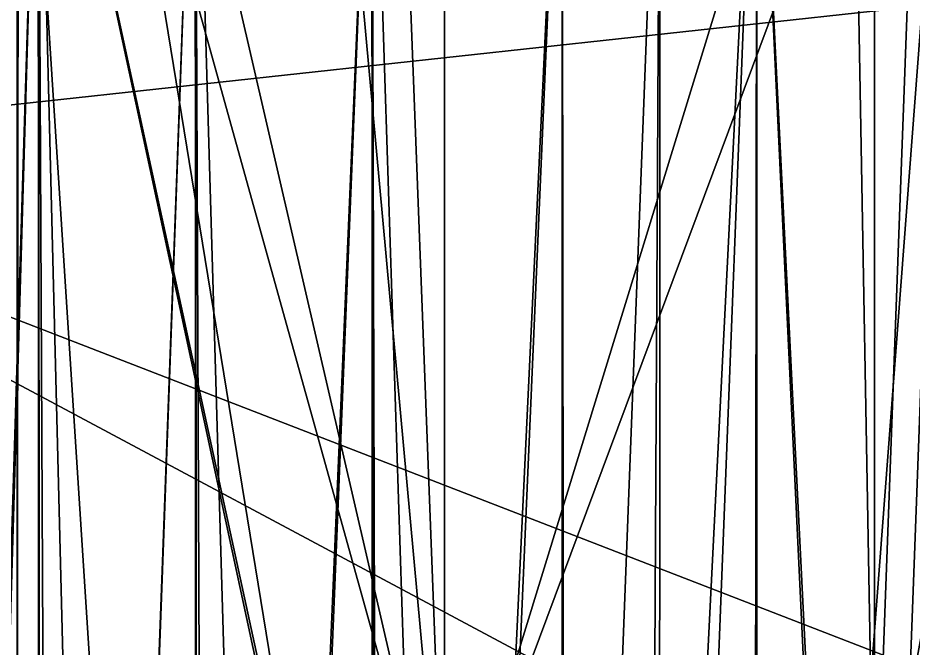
# Model space of a CAD drawing. Header units: metres. Extents: x -0.073 to 0.073, y -0.252 to 0.252.
# Drawn here: x -0.04903 to -0.01197, y 0.02387 to 0.04997 of the extents above; entities that cross this region are included whole.
import ezdxf

# ---------------------------------------------------------------- set-up
doc = ezdxf.new("R2010")
doc.units = ezdxf.units.M
for name, color, linetype in [('Object_0050', 9, 'CONTINUOUS'), ('Object_0177', 9, 'CONTINUOUS'), ('Object_0513', 9, 'CONTINUOUS')]:
    doc.layers.add(name, color=color, linetype=linetype)

msp = doc.modelspace()

# ---------------------------------------------------------------- linework, layer by layer
at = {"layer": 'Object_0050'}
for points in [[(-0.053563, 0.064063, 0.110063), (-0.051438, -0.04075, 0.11275), (-0.048188, 0.064063, 0.116062)], [(-0.048188, 0.064063, 0.058938), (-0.052813, -0.092812, 0.063875), (-0.053563, 0.064063, 0.064937)], [(-0.052813, -0.092812, 0.063875), (-0.048188, 0.064063, 0.058938), (-0.048125, -0.092812, 0.059)], [(-0.048063, -0.040625, 0.115875), (-0.048188, 0.064063, 0.116062), (-0.051438, -0.04075, 0.11275)], [(-0.048188, 0.064063, 0.116062), (-0.045563, -0.0405, 0.118188), (-0.041688, 0.064063, 0.12075)], [(-0.048188, 0.064063, 0.116062), (-0.048063, -0.040625, 0.115875), (-0.045563, -0.0405, 0.118188)], [(-0.041688, 0.064063, 0.05425), (-0.047437, -0.092812, 0.058312), (-0.048188, 0.064063, 0.058938)], [(-0.047437, -0.092812, 0.058312), (-0.048125, -0.092812, 0.059), (-0.048188, 0.064063, 0.058938)], [(-0.047437, -0.092812, 0.058312), (-0.041688, 0.064063, 0.05425), (-0.041625, -0.092812, 0.054312)], [(-0.041563, -0.040375, 0.120563), (-0.041688, 0.064063, 0.12075), (-0.045563, -0.0405, 0.118188)], [(-0.041688, 0.064063, 0.12075), (-0.038625, -0.04025, 0.122313), (-0.034375, 0.064063, 0.124)], [(-0.041688, 0.064063, 0.12075), (-0.041563, -0.040375, 0.120563), (-0.038625, -0.04025, 0.122313)], [(-0.034375, 0.064063, 0.051), (-0.041063, -0.092812, 0.053875), (-0.041688, 0.064063, 0.05425)], [(-0.041063, -0.092812, 0.053875), (-0.041625, -0.092812, 0.054312), (-0.041688, 0.064063, 0.05425)], [(-0.041063, -0.092812, 0.053875), (-0.034375, 0.064063, 0.051), (-0.034313, -0.092812, 0.051)], [(-0.03425, -0.040188, 0.123813), (-0.034375, 0.064063, 0.124), (-0.038625, -0.04025, 0.122313)], [(-0.034375, 0.064063, 0.124), (-0.031, -0.040125, 0.124938), (-0.0265, 0.064063, 0.125687)], [(-0.034375, 0.064063, 0.124), (-0.03425, -0.040188, 0.123813), (-0.031, -0.040125, 0.124938)], [(-0.0265, 0.064063, 0.049313), (-0.033938, -0.092812, 0.050813), (-0.034375, 0.064063, 0.051)], [(-0.033938, -0.092812, 0.050813), (-0.034313, -0.092812, 0.051), (-0.034375, 0.064063, 0.051)], [(-0.033938, -0.092812, 0.050813), (-0.0265, 0.064063, 0.049313), (-0.0265, -0.092812, 0.049313)], [(-0.026438, -0.040125, 0.1255), (-0.0265, 0.064063, 0.125687), (-0.031, -0.040125, 0.124938)], [(-0.0265, 0.064063, 0.125687), (-0.026438, -0.040125, 0.1255), (-0.022438, 0.064063, 0.125875)], [(-0.018438, 0.064063, 0.049313), (-0.026313, -0.092812, 0.049313), (-0.0265, 0.064063, 0.049313)], [(-0.026313, -0.092812, 0.049313), (-0.0265, -0.092812, 0.049313), (-0.0265, 0.064063, 0.049313)], [(-0.023, -0.040062, 0.125875), (-0.022438, 0.064063, 0.125875), (-0.026438, -0.040125, 0.1255)], [(-0.026313, -0.092812, 0.049313), (-0.018438, 0.064063, 0.049313), (-0.018625, -0.092812, 0.049313)], [(-0.022438, 0.064063, 0.125875), (-0.023, -0.040062, 0.125875), (-0.0225, -0.040062, 0.125938)], [(-0.022438, 0.064063, 0.125875), (-0.0225, -0.040062, 0.125938), (-0.018438, 0.064063, 0.125687)], [(-0.0185, -0.040125, 0.1255), (-0.018438, 0.064063, 0.125687), (-0.0225, -0.040062, 0.125938)], [(-0.018438, -0.092812, 0.049313), (-0.018625, -0.092812, 0.049313), (-0.018438, 0.064063, 0.049313)], [(-0.018438, 0.064063, 0.125687), (-0.0185, -0.040125, 0.1255), (-0.010563, 0.064063, 0.124)], [(-0.014438, -0.040125, 0.125063), (-0.010563, 0.064063, 0.124), (-0.0185, -0.040125, 0.1255)], [(-0.010563, 0.064063, 0.051), (-0.010625, -0.092812, 0.051), (-0.018438, 0.064063, 0.049313)], [(-0.011, -0.092812, 0.050813), (-0.018438, 0.064063, 0.049313), (-0.010625, -0.092812, 0.051)], [(-0.018438, 0.064063, 0.049313), (-0.011, -0.092812, 0.050813), (-0.018438, -0.092812, 0.049313)], [(-0.010563, 0.064063, 0.124), (-0.014438, -0.040125, 0.125063), (-0.010688, -0.040188, 0.123813)]]:
    msp.add_3dface(points, dxfattribs=at)
at = {"layer": 'Object_0177'}
for points in [[(-0.067063, 0.044437, 0.181312), (0.025312, 0.0545, 0.181312), (-0.067563, 0.075063, 0.181312)], [(0.025312, 0.0545, 0.181312), (-0.067063, 0.044437, 0.181312), (0.005687, 0.01625, 0.181312)], [(-0.067063, 0.044437, 0.181312), (-0.050375, 0.016188, 0.181312), (-0.012938, 0.0155, 0.181312)], [(-0.012938, 0.0155, 0.181312), (0.005687, 0.01625, 0.181312), (-0.067063, 0.044437, 0.181312)]]:
    msp.add_3dface(points, dxfattribs=at)
at = {"layer": 'Object_0513'}
for points in [[(-0.049, 0.069063, 0.14175), (-0.049063, 0.013813, 0.141687), (-0.049063, 0.075625, 0.141687)], [(-0.049063, 0.013813, 0.141687), (-0.049, 0.069063, 0.14175), (-0.045438, 0.013562, 0.14225)], [(-0.045, 0.062813, 0.142313), (-0.037, 0.01375, 0.143125), (-0.049, 0.069063, 0.14175)], [(-0.037, 0.013188, 0.143125), (-0.049, 0.069063, 0.14175), (-0.037, 0.01375, 0.143125)], [(-0.037, 0.013188, 0.143125), (-0.045438, 0.013562, 0.14225), (-0.049, 0.069063, 0.14175)], [(-0.031375, 0.01375, 0.1435), (-0.033125, 0.059688, 0.143438), (-0.031375, 0.069063, 0.1435)], [(-0.014375, 0.059312, 0.143562), (-0.031375, 0.01375, 0.1435), (-0.014375, 0.069063, 0.143562)], [(-0.031375, 0.069063, 0.1435), (-0.014375, 0.069063, 0.143562), (-0.031375, 0.01375, 0.1435)], [(-0.0425, 0.061938, 0.142625), (-0.031375, 0.01375, 0.1435), (-0.045, 0.062813, 0.142313)], [(-0.037, 0.01375, 0.143125), (-0.045, 0.062813, 0.142313), (-0.031375, 0.01375, 0.1435)], [(-0.0425, 0.061938, 0.142625), (-0.035625, 0.060125, 0.14325), (-0.031375, 0.01375, 0.1435)], [(-0.013563, 0.01375, 0.1435), (-0.004938, 0.061188, 0.142875), (-0.007938, 0.01375, 0.143125)], [(-0.004938, 0.061188, 0.142875), (-0.013563, 0.01375, 0.1435), (-0.011875, 0.059688, 0.143438)], [(-0.033125, 0.059688, 0.143438), (-0.031375, 0.01375, 0.1435), (-0.035625, 0.060125, 0.14325)], [(-0.013563, 0.059438, 0.1435), (-0.011875, 0.059688, 0.143438), (-0.013563, 0.01375, 0.1435)], [(-0.031375, 0.01375, 0.1435), (-0.014375, 0.059312, 0.143562), (-0.013563, 0.01375, 0.1435)], [(-0.013563, 0.059438, 0.1435), (-0.013563, 0.01375, 0.1435), (-0.014375, 0.059312, 0.143562)]]:
    msp.add_3dface(points, dxfattribs=at)

doc.saveas('drawing.dxf')
